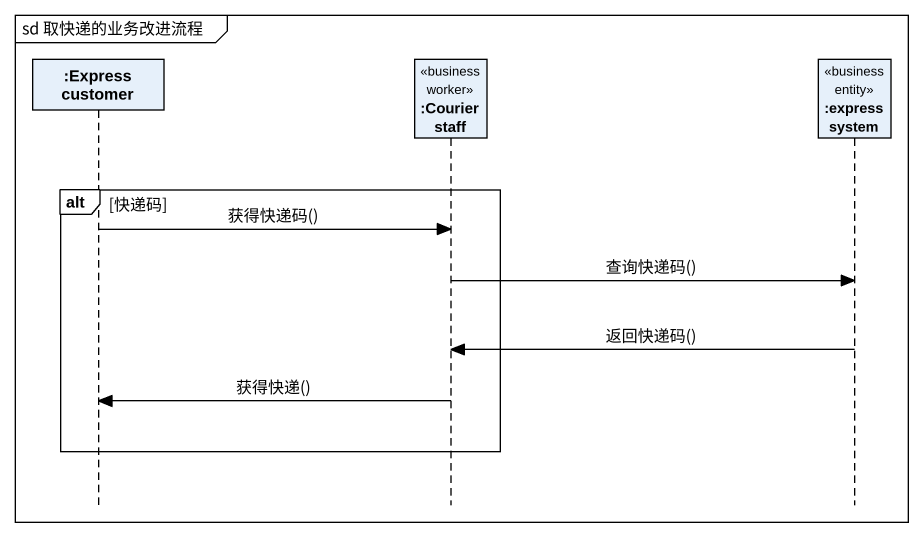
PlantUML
@startuml
mainframe sd 取快递的业务改进流程
hide footbox
participant ":Express customer" as Express_customer
participant ":Courier staff" as Courier_staff <<business worker>>
participant ":express system" as express_system <<business entity>>

alt 快递码
  Express_customer -> Courier_staff : 获得快递码()
  Courier_staff -> express_system : 查询快递码()
  express_system -> Courier_staff : 返回快递码()
  Courier_staff -> Express_customer : 获得快递()
end
@enduml
